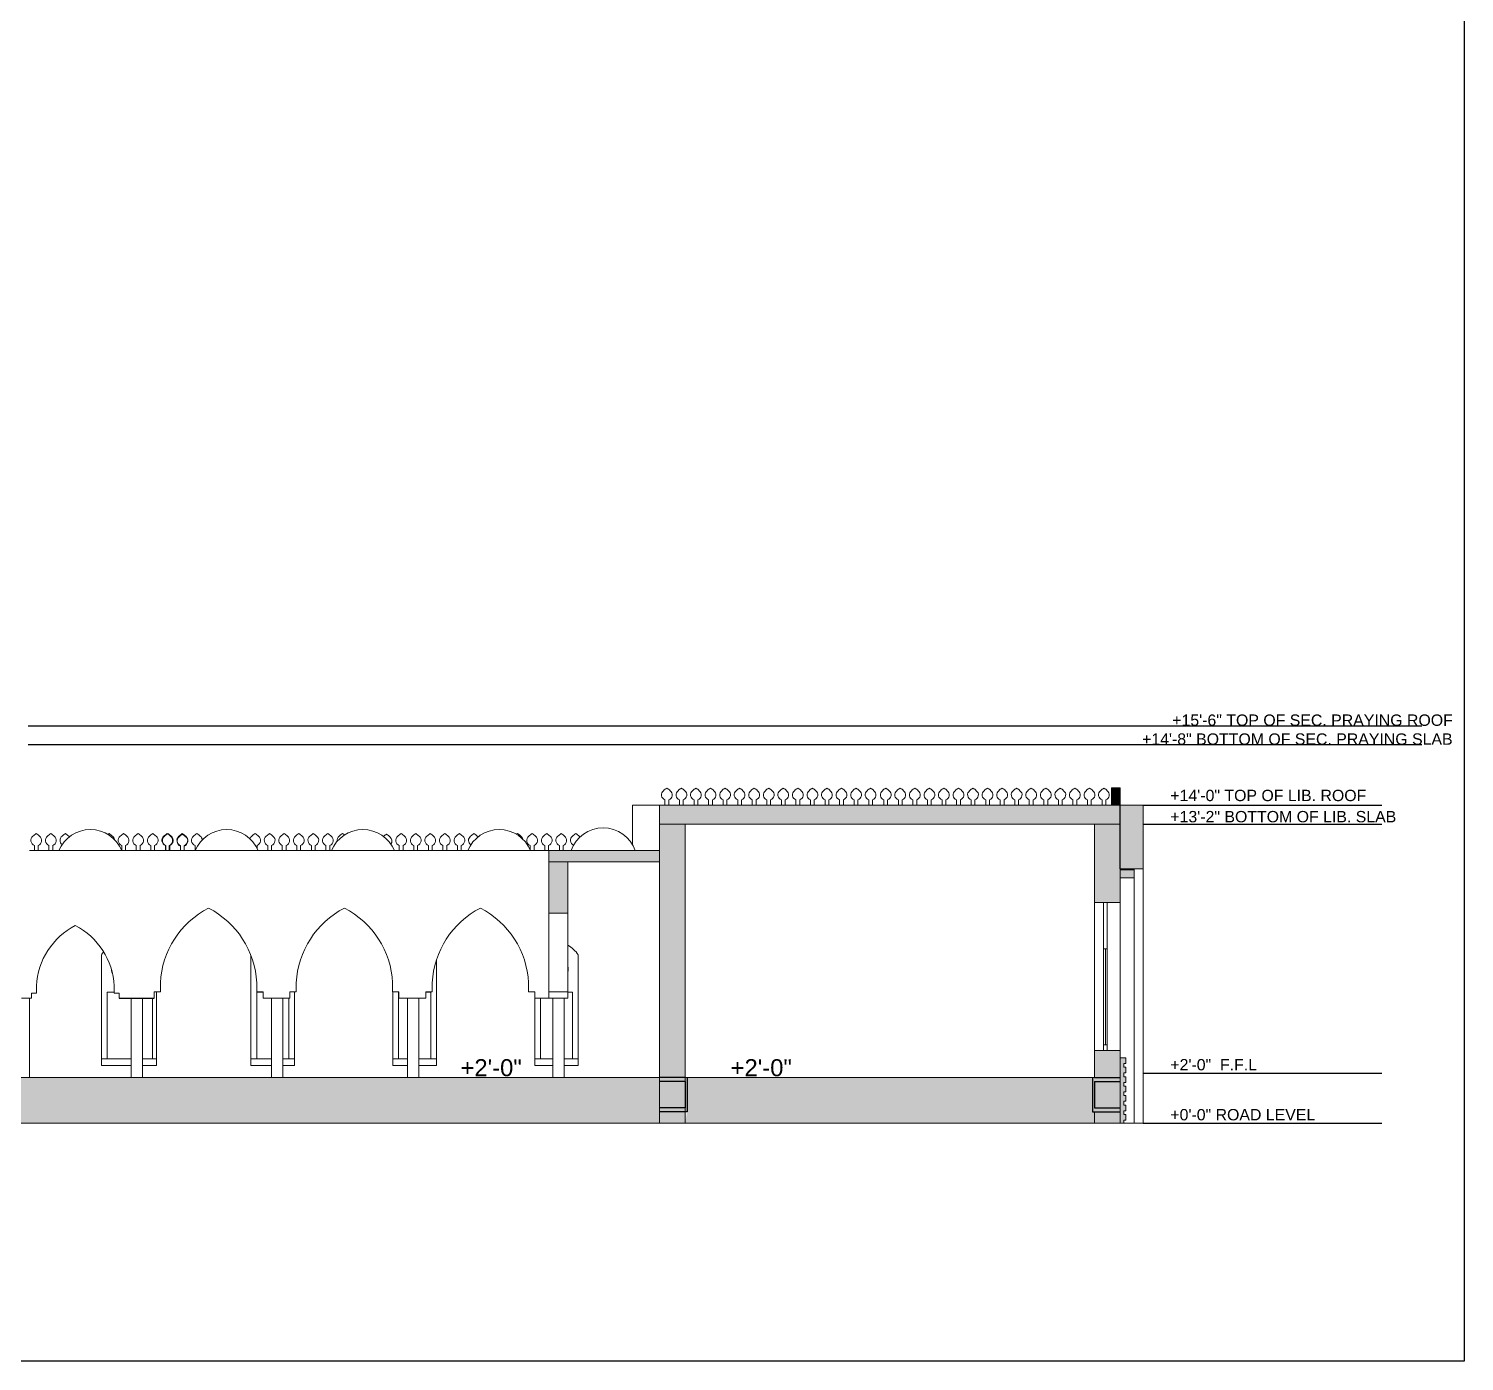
# Model space of a CAD drawing. Header units: inches. Extents: x -6210 to 141093, y -2740 to 21225.
# Drawn here: x 105579 to 106338, y 3604 to 4308 of the extents above; entities that cross this region are included whole.
import ezdxf

# ---------------------------------------------------------------- set-up
doc = ezdxf.new("R2010")
doc.units = ezdxf.units.IN
doc.header["$LTSCALE"] = 100
doc.header["$MEASUREMENT"] = 0
doc.layers.add('1text', color=6, linetype='Continuous')
doc.layers.add('walls', color=1, linetype='Continuous')
for name, color, linetype, true_color in [('BRICK HATCH', 7, 'Continuous', 0xf90105), ('CONCRETE HATCH', 7, 'Continuous', 0xb0b0b0), ('FACADE HTCH', 7, 'Continuous', 0xfafd68), ('FLOOR HATCH', 7, 'Continuous', 0xaef86d)]:
    doc.layers.add(name, color=color, linetype=linetype, true_color=true_color)
doc.styles.get("Standard").update_dxf_attribs({"font": 'arial.ttf', "height": 4})

msp = doc.modelspace()

# ---------------------------------------------------------------- hatches: boundary and pattern name
at = {"layer": 'BRICK HATCH', "true_color": 0xfe1014}
h = msp.add_hatch(color=1, dxfattribs=at)
h.dxf.hatch_style = 1
h.paths.add_polyline_path([(105925.98149, 3888.04194), (105912.48149, 3888.04194), (105912.48149, 3754.04194), (105925.98149, 3754.04194)])
h.paths.add_polyline_path([(105925.98149, 3752.04194), (105912.48149, 3752.04194), (105912.48149, 3738.04194), (105925.98149, 3738.04194)])
h.paths.add_polyline_path([(105925.98149, 3736.04194), (105912.48149, 3736.04194), (105912.48149, 3730.04194), (105925.98149, 3730.04194)])
h.paths.add_polyline_path([(106155.78498, 3752.04194), (106142.28498, 3752.04194), (106142.28498, 3738.04194), (106155.78498, 3738.04194)])
h.paths.add_polyline_path([(106155.78498, 3764.54194), (106155.78498, 3768.4647), (106142.28498, 3768.4647), (106142.28498, 3754.04194), (106155.78498, 3754.04194)])
h.paths.add_polyline_path([(106155.78498, 3736.04194), (106142.28498, 3736.04194), (106142.28498, 3730.04194), (106155.78498, 3730.04194)])
h.paths.add_polyline_path([(106155.78498, 3864.40516), (106155.70461, 3864.40514), (106155.70461, 3888.04194), (106142.28498, 3888.04194), (106142.28498, 3846.60915), (106155.78498, 3846.60948)])
h = msp.add_hatch(color=1, dxfattribs=at)
h.dxf.hatch_style = 1
h.paths.add_polyline_path([(105863.99879, 3868.04194), (105853.98149, 3868.04194), (105853.98149, 3840.94795), (105863.99879, 3840.9482)])
at = {"layer": 'CONCRETE HATCH'}
h = msp.add_hatch(color=256, dxfattribs=at)
h.dxf.hatch_style = 1
h.paths.add_polyline_path([(106155.70461, 3898.04194), (105994.21513, 3898.04194), (105994.21513, 3898.04189), (105992.21513, 3898.04189), (105986.51742, 3898.04189), (105986.51742, 3898.04188), (105984.51742, 3898.04188), (105963.45492, 3898.0419), (105963.45492, 3898.04186), (105961.45492, 3898.04186), (105955.7572, 3898.04187), (105955.7572, 3898.04186), (105953.7572, 3898.04186), (105932.6947, 3898.0419), (105932.6947, 3898.04184), (105930.6947, 3898.04184), (105924.99699, 3898.04187), (105924.99699, 3898.04184), (105922.99699, 3898.04184), (105912.48149, 3898.04194), (105912.48149, 3888.04194), (106155.70461, 3888.04194)])
h = msp.add_hatch(color=256, dxfattribs=at)
h.dxf.hatch_style = 1
h.paths.add_polyline_path([(105912.48149, 3874.04194), (105853.98149, 3874.04194), (105853.98149, 3868.04194), (105863.99879, 3868.04194), (105912.48149, 3868.04194)])
h = msp.add_hatch(color=256, dxfattribs=at)
h.dxf.hatch_style = 1
h.paths.add_polyline_path([(106155.78498, 3754.04194), (106142.28498, 3754.04194), (106141.28498, 3754.04194), (106141.28498, 3736.04194), (106155.78498, 3736.04194), (106155.78498, 3738.04194), (106142.28498, 3738.04194), (106142.28498, 3752.04194), (106155.78498, 3752.04194)])
h.paths.add_polyline_path([(105925.98149, 3754.04194), (105912.48149, 3754.04194), (105912.48149, 3752.04194), (105925.98149, 3752.04194)])
h.paths.add_polyline_path([(105926.98149, 3754.04194), (105925.98149, 3754.04194), (105925.98149, 3736.04194), (105926.98149, 3736.04194)])
h.paths.add_polyline_path([(105925.98149, 3738.04194), (105912.48149, 3738.04194), (105912.48149, 3736.04194), (105925.98149, 3736.04194)])
h.paths.add_polyline_path([(105279.48149, 3760.04194), (105261.48149, 3760.04194), (105261.48149, 3758.04194), (105279.48149, 3758.04194)])
at = {"layer": 'FACADE HTCH'}
h = msp.add_hatch(color=256, dxfattribs=at)
h.dxf.hatch_style = 1
h.paths.add_polyline_path([(106155.78498, 3907.1274), (106151.28498, 3907.1274), (106151.28498, 3905.77427), (106155.78498, 3905.77427)])
h.paths.add_polyline_path([(106155.78498, 3905.77427), (106151.28498, 3905.77427), (106151.28498, 3904.91717), (106155.78498, 3904.91747)])
h.paths.add_polyline_path([(106155.78498, 3904.91747), (106151.28498, 3904.91717), (106151.28498, 3902.16788), (106155.78498, 3902.16758)])
h.paths.add_polyline_path([(106155.78498, 3902.16758), (106151.28498, 3902.16788), (106151.28498, 3900.8804), (106155.78498, 3900.8804)])
h.paths.add_polyline_path([(106155.78498, 3900.8804), (106151.28498, 3900.8804), (106151.28498, 3898.13479), (106155.78498, 3898.13479)])
h = msp.add_hatch(color=256, dxfattribs=at)
h.dxf.hatch_style = 1
h.paths.add_polyline_path([(106167.95412, 3898.04194), (106167.70461, 3898.04194), (106155.78498, 3898.04194), (106155.78498, 3864.40516), (106167.95412, 3864.40754)])
h.paths.add_polyline_path([(106163.28498, 3863.78059), (106155.78498, 3863.7805), (106155.78498, 3859.70198), (106163.28498, 3859.70209)])
h.paths.add_polyline_path([(106163.28498, 3864.40663), (106155.78498, 3864.40516), (106155.78498, 3863.7805), (106163.28498, 3863.78059)])
h = msp.add_hatch(color=256, dxfattribs=at)
h.dxf.hatch_style = 1
h.paths.add_polyline_path([(106157.78498, 3751.54194), (106158.78498, 3751.54194), (106158.78498, 3754.54194), (106157.78498, 3754.54194), (106157.78498, 3756.54194), (106158.78498, 3756.54194), (106158.78498, 3759.54194), (106157.78498, 3759.54194), (106157.78498, 3761.54194), (106158.78498, 3761.54194), (106158.78498, 3764.54194), (106155.78498, 3764.54194), (106155.78498, 3730.04194), (106157.78498, 3730.04194), (106157.78498, 3731.54194), (106158.78498, 3731.54194), (106158.78498, 3734.54194), (106157.78498, 3734.54194), (106157.78498, 3736.54194), (106158.78498, 3736.54194), (106158.78498, 3739.54194), (106157.78498, 3739.54194), (106157.78498, 3741.54194), (106158.78498, 3741.54194), (106158.78498, 3744.54194), (106157.78498, 3744.54194), (106157.78498, 3746.54194), (106158.78498, 3746.54194), (106158.78498, 3749.54194), (106157.78498, 3749.54194)])
at = {"layer": 'FLOOR HATCH'}
h = msp.add_hatch(color=256, dxfattribs=at)
h.dxf.hatch_style = 1
h.paths.add_polyline_path([(105261.48149, 3760.04194), (104546.98149, 3760.04194), (104546.98149, 3740.04194), (104545.98149, 3730.04194), (105261.48149, 3730.04194)])
h.paths.add_polyline_path([(105912.48149, 3754.04194), (105279.48149, 3754.04194), (105279.48149, 3730.04194), (105912.48149, 3730.04194)])
h.paths.add_polyline_path([(106141.28498, 3754.04194), (105926.98149, 3754.04194), (105926.98149, 3736.04194), (105925.98149, 3730.04194), (106142.28498, 3730.04194), (106142.28498, 3736.04194), (106141.28498, 3736.04194)])

# ---------------------------------------------------------------- linework, layer by layer
msp.add_lwpolyline([(104206.97646, 5012.61527), (106337.6796, 5012.61527), (106337.6796, 3604.14299), (104206.97646, 3604.14299)], close=True)
at = {"layer": '1text'}
for p, q in [((105578.74512, 3940.04472), (106315.19388, 3940.04472)), ((105578.74512, 3930.05318), (106315.19388, 3930.05318)), ((106167.95412, 3898.04194), (106294.09287, 3898.04194)), ((106167.95412, 3888.04194), (106294.09287, 3888.04194)), ((106167.95412, 3756.4647), (106294.09287, 3756.4647)), ((106167.95412, 3730.04194), (106294.09287, 3730.04194))]:
    msp.add_line(p, q, dxfattribs=at)
for points in [[(106178.22351, 3943.63016, 0, 0, 0), (106178.22351, 3940.04472, 0, 3.58544, 0), (106178.22351, 3943.63016, 3.58544, 3.58544, 0)], [(106163.27624, 3933.63862, 0, 0, 0), (106163.27624, 3930.05318, 0, 3.58544, 0), (106163.27624, 3933.63862, 3.58544, 3.58544, 0)], [(106178.22351, 3903.83892, 0, 0, 0), (106178.22351, 3900.25348, 0, 3.58544, 0), (106178.22351, 3903.83892, 3.58544, 3.58544, 0)], [(106178.22351, 3891.6458, 0, 0, 0), (106178.22351, 3888.06036, 0, 3.58544, 0), (106178.22351, 3891.6458, 3.58544, 3.58544, 0)], [(106178.22351, 3761.48686, 0, 0, 0), (106178.22351, 3757.90141, 0, 3.58544, 0), (106178.22351, 3761.48686, 3.58544, 3.58544, 0)], [(106178.06041, 3735.06409, 0, 0, 0), (106178.06041, 3731.47865, 0, 3.58544, 0), (106178.06041, 3735.06409, 3.58544, 3.58544, 0)]]:
    msp.add_lwpolyline(points, format="xyseb", dxfattribs=at)
at = {"layer": 'walls', "linetype": 'Continuous', "lineweight": 0, "extrusion": (0, 1, 0)}
for p, q in [((106151.28498, 3907.12783), (106151.28498, 3907.12816)), ((106151.28498, 3907.12816), (106155.78498, 3907.12816)), ((106151.28498, 3907.12772), (106151.28498, 3907.12783)), ((106151.28498, 3907.12783), (106155.78498, 3907.12783)), ((106151.28498, 3907.1274), (106151.28498, 3907.12772)), ((106151.28498, 3907.12772), (106155.78498, 3907.12772)), ((106151.28498, 3905.77427), (106151.28498, 3907.1274)), ((106151.28498, 3907.1274), (106155.78498, 3907.1274)), ((106155.78498, 3907.12816), (106155.78498, 3907.12783)), ((106155.78498, 3907.12783), (106155.78498, 3907.12772)), ((106155.78498, 3907.12772), (106155.78498, 3907.1274)), ((106155.78498, 3907.1274), (106155.78498, 3905.77427)), ((105915.30949, 3900.78767), (105915.30949, 3898.04206)), ((105917.30949, 3898.04206), (105917.30949, 3900.78767)), ((105922.99699, 3900.78745), (105922.99699, 3898.04184)), ((105924.99699, 3898.04184), (105924.99699, 3900.78745)), ((105930.6947, 3900.78745), (105930.6947, 3898.04184)), ((105932.6947, 3898.04184), (105932.6947, 3900.78745)), ((105938.3822, 3900.78757), (105938.3822, 3898.04196)), ((105940.3822, 3898.04196), (105940.3822, 3900.78757)), ((105946.0697, 3900.78769), (105946.0697, 3898.04208)), ((105948.0697, 3898.04209), (105948.0697, 3900.78769)), ((105953.7572, 3900.78747), (105953.7572, 3898.04186)), ((105955.7572, 3898.04186), (105955.7572, 3900.78747)), ((105961.45492, 3900.78747), (105961.45492, 3898.04186)), ((105963.45492, 3898.04186), (105963.45492, 3900.78747)), ((105969.14242, 3900.78759), (105969.14242, 3898.04199)), ((105971.14242, 3898.04199), (105971.14242, 3900.78759)), ((105976.82992, 3900.78772), (105976.82992, 3898.04211)), ((105978.82992, 3898.04211), (105978.82992, 3900.78772)), ((105984.51742, 3900.78749), (105984.51742, 3898.04188)), ((105986.51742, 3898.04188), (105986.51742, 3900.78749)), ((105992.21513, 3900.7875), (105992.21513, 3898.04189)), ((105994.21513, 3898.04189), (105994.21513, 3900.7875)), ((105999.90263, 3900.78862), (105999.90263, 3898.04301)), ((106001.90263, 3898.04301), (106001.90263, 3900.78862)), ((106007.59013, 3900.78874), (106007.59013, 3898.04313)), ((106009.59013, 3898.04313), (106009.59013, 3900.78874)), ((106015.27763, 3900.78851), (106015.27763, 3898.0429)), ((106017.27763, 3898.0429), (106017.27763, 3900.78851)), ((106022.96513, 3900.78852), (106022.96513, 3898.04291)), ((106024.96513, 3898.04291), (106024.96513, 3900.78852)), ((106030.94323, 3900.78855), (106030.94323, 3898.04294)), ((106032.94323, 3898.04294), (106032.94323, 3900.78855)), ((106038.63073, 3900.78867), (106038.63073, 3898.04306)), ((106040.63073, 3898.04306), (106040.63073, 3900.78867)), ((106046.31823, 3900.78845), (106046.31823, 3898.04284)), ((106048.31823, 3898.04284), (106048.31823, 3900.78845)), ((106054.01594, 3900.78845), (106054.01595, 3898.04284)), ((106056.01595, 3898.04284), (106056.01594, 3900.78845)), ((106061.70344, 3900.78857), (106061.70345, 3898.04296)), ((106063.70345, 3898.04296), (106063.70344, 3900.78857)), ((106069.39094, 3900.78869), (106069.39095, 3898.04308)), ((106071.39095, 3898.04309), (106071.39094, 3900.78869)), ((106077.07844, 3900.78847), (106077.07845, 3898.04286)), ((106079.07845, 3898.04286), (106079.07844, 3900.78847)), ((106084.77616, 3900.78847), (106084.77616, 3898.04286)), ((106086.77616, 3898.04286), (106086.77616, 3900.78847)), ((106092.46366, 3900.78859), (106092.46366, 3898.04299)), ((106094.46366, 3898.04299), (106094.46366, 3900.78859)), ((106100.15116, 3900.78872), (106100.15116, 3898.04311)), ((106102.15116, 3898.04311), (106102.15116, 3900.78872)), ((106107.83866, 3900.78749), (106107.83866, 3898.04188)), ((106109.83866, 3898.04188), (106109.83866, 3900.78749)), ((106115.53637, 3900.7875), (106115.53637, 3898.04189)), ((106117.53637, 3898.04189), (106117.53637, 3900.7875)), ((106123.22387, 3900.78762), (106123.22387, 3898.04201)), ((106125.22387, 3898.04201), (106125.22387, 3900.78762)), ((106130.91137, 3900.78774), (106130.91137, 3898.04213)), ((106132.91137, 3898.04213), (106132.91137, 3900.78774)), ((106138.59887, 3900.78751), (106138.59887, 3898.0419)), ((106140.59887, 3898.0419), (106140.59887, 3900.78751)), ((106146.28637, 3900.78752), (106146.28637, 3898.04191)), ((106148.28637, 3898.04191), (106148.28637, 3900.78752)), ((106151.28498, 3904.91717), (106151.28498, 3905.77427)), ((106151.28498, 3905.77427), (106155.78498, 3905.77427)), ((106155.78498, 3904.91747), (106151.28498, 3904.91717)), ((106151.28498, 3904.91717), (106155.78498, 3904.91747)), ((106151.28498, 3902.16788), (106151.28498, 3904.91717)), ((106151.28498, 3900.8804), (106151.28498, 3902.16788)), ((106151.28498, 3902.16788), (106155.78498, 3902.16758)), ((106155.78498, 3902.16758), (106151.28498, 3902.16788)), ((106151.28498, 3898.13479), (106151.28498, 3900.8804)), ((106151.28498, 3900.8804), (106155.78498, 3900.8804)), ((106155.78498, 3905.77427), (106155.78498, 3904.91747)), ((106155.78498, 3904.91747), (106155.78498, 3902.16758)), ((106155.78498, 3902.16758), (106155.78498, 3900.8804)), ((106155.78498, 3900.8804), (106155.78498, 3898.13479)), ((105898.24261, 3877.08912), (105898.24261, 3898.04194)), ((105912.48149, 3898.04194), (105898.24261, 3898.04194)), ((106155.78498, 3898.04206), (105912.48149, 3898.04206)), ((105912.48149, 3898.04194), (105912.48149, 3898.04206)), ((105925.98149, 3898.04194), (105912.48149, 3898.04194)), ((105912.48149, 3898.04194), (105912.48149, 3730.04194)), ((105915.30949, 3898.04206), (105917.30949, 3898.04206)), ((105922.99699, 3898.04184), (105924.99699, 3898.04184)), ((106142.28498, 3898.04194), (105925.98149, 3898.04194)), ((105930.6947, 3898.04184), (105932.6947, 3898.04184)), ((105938.3822, 3898.04196), (105940.3822, 3898.04196)), ((105946.0697, 3898.04208), (105948.0697, 3898.04209)), ((105953.7572, 3898.04186), (105955.7572, 3898.04186)), ((105961.45492, 3898.04186), (105963.45492, 3898.04186)), ((105969.14242, 3898.04199), (105971.14242, 3898.04199)), ((105976.82992, 3898.04211), (105978.82992, 3898.04211)), ((105984.51742, 3898.04188), (105986.51742, 3898.04188)), ((105992.21513, 3898.04189), (105994.21513, 3898.04189)), ((105999.90263, 3898.04201), (106001.90263, 3898.04201)), ((106007.59013, 3898.04213), (106009.59013, 3898.04213)), ((106015.27763, 3898.0419), (106017.27763, 3898.0419)), ((106022.96513, 3898.04191), (106024.96513, 3898.04191)), ((106155.78498, 3898.04194), (106142.28498, 3898.04194)), ((106151.28498, 3898.13479), (106155.78498, 3898.13479)), ((106151.28498, 3898.13479), (106155.78498, 3898.13479)), ((106151.28498, 3898.13467), (106151.28498, 3898.13479)), ((106151.28498, 3898.13467), (106155.78498, 3898.13467)), ((106151.28498, 3898.13465), (106151.28498, 3898.13466)), ((106151.28498, 3898.13466), (106155.78498, 3898.13466)), ((106151.28498, 3898.13465), (106155.78498, 3898.13465)), ((106151.28498, 3898.13465), (106155.78498, 3898.13465)), ((106151.28498, 3898.13465), (106155.78498, 3898.13465)), ((106151.28498, 3898.13465), (106155.78498, 3898.13465)), ((106151.28498, 3898.13465), (106151.28498, 3898.13465)), ((106151.28498, 3898.04226), (106151.28498, 3898.13465)), ((106151.28498, 3898.04226), (106155.78498, 3898.04226)), ((106151.28498, 3898.04226), (106155.78498, 3898.04226)), ((106151.28498, 3898.04224), (106151.28498, 3898.04226)), ((106151.28498, 3898.04224), (106155.78498, 3898.04224)), ((106151.28498, 3898.04224), (106155.78498, 3898.04224)), ((106151.28498, 3898.04223), (106151.28498, 3898.04224)), ((106151.28498, 3898.04223), (106155.78498, 3898.04223)), ((106151.28498, 3898.04223), (106155.78498, 3898.04223)), ((106151.28498, 3898.04223), (106155.78498, 3898.04223)), ((106151.28498, 3898.04223), (106151.28498, 3898.04223)), ((106151.28498, 3898.04222), (106155.78498, 3898.04222)), ((106151.28498, 3898.0422), (106151.28498, 3898.04222)), ((106151.28498, 3898.0422), (106155.78498, 3898.0422)), ((106151.28498, 3898.0422), (106155.78498, 3898.0422)), ((106151.28498, 3898.04219), (106151.28498, 3898.0422)), ((106151.28498, 3898.04219), (106155.78498, 3898.04219)), ((106151.28498, 3898.04219), (106155.78498, 3898.04219)), ((106151.28498, 3898.04216), (106151.28498, 3898.04219)), ((106151.28498, 3898.04216), (106155.78498, 3898.04216)), ((106151.28498, 3898.04216), (106155.78498, 3898.04216)), ((106151.28498, 3898.04215), (106151.28498, 3898.04216)), ((106151.28498, 3898.04215), (106155.78498, 3898.04215)), ((106151.28498, 3898.04215), (106155.78498, 3898.04215)), ((106151.28498, 3898.04214), (106151.28498, 3898.04215)), ((106151.28498, 3898.04214), (106155.78498, 3898.04214)), ((106151.28498, 3898.04213), (106155.78498, 3898.04213)), ((106151.28498, 3898.04212), (106151.28498, 3898.04213)), ((106151.28498, 3898.04212), (106155.78498, 3898.04212)), ((106151.28498, 3898.04212), (106155.78498, 3898.04212)), ((106151.28498, 3898.04209), (106151.28498, 3898.04212)), ((106151.28498, 3898.04209), (106155.78498, 3898.04209)), ((106151.28498, 3898.04208), (106155.78498, 3898.04208)), ((106151.28498, 3898.04208), (106155.78498, 3898.04208)), ((106151.28498, 3898.04208), (106155.78498, 3898.04208)), ((106151.28498, 3898.04208), (106151.28498, 3898.04208)), ((106151.28498, 3898.04208), (106155.78498, 3898.04208)), ((106151.28498, 3898.04208), (106151.28498, 3898.04208)), ((106151.28498, 3898.04207), (106155.78498, 3898.04207)), ((106155.70461, 3898.04194), (106155.70461, 3864.40514)), ((106167.70461, 3898.04194), (106155.70461, 3898.04194)), ((106155.78498, 3898.13479), (106155.78498, 3898.13467)), ((106155.78498, 3898.13466), (106155.78498, 3898.13465)), ((106155.78498, 3898.13465), (106155.78498, 3898.13465)), ((106155.78498, 3898.13465), (106155.78498, 3898.04226)), ((106155.78498, 3898.04226), (106155.78498, 3898.04224)), ((106155.78498, 3898.04224), (106155.78498, 3898.04223)), ((106155.78498, 3898.04223), (106155.78498, 3898.04223)), ((106155.78498, 3898.04222), (106155.78498, 3898.0422)), ((106155.78498, 3898.0422), (106155.78498, 3898.04219)), ((106155.78498, 3898.04219), (106155.78498, 3898.04216)), ((106155.78498, 3898.04216), (106155.78498, 3898.04215)), ((106155.78498, 3898.04215), (106155.78498, 3898.04214)), ((106155.78498, 3898.04213), (106155.78498, 3898.04212)), ((106155.78498, 3898.04212), (106155.78498, 3898.04209)), ((106155.78498, 3898.04208), (106155.78498, 3898.04208)), ((106155.78498, 3898.04208), (106155.78498, 3898.04208)), ((106155.78498, 3898.04194), (106155.78498, 3898.04206)), ((106155.78498, 3846.60948), (106155.78498, 3898.04194)), ((106167.95412, 3898.04194), (106167.70461, 3898.04194)), ((106167.95412, 3730.04194), (106167.95412, 3898.04194)), ((105925.98149, 3730.04194), (105925.98149, 3888.04194)), ((106142.28498, 3888.04194), (106142.28498, 3846.60915)), ((105582.11181, 3876.78755), (105582.11181, 3874.04194)), ((105584.11181, 3874.04195), (105584.11181, 3876.78755)), ((105589.80952, 3876.78756), (105589.80952, 3874.04195)), ((105591.80952, 3874.04195), (105591.80952, 3876.78756)), ((105628.25724, 3876.7877), (105628.25724, 3874.21266)), ((105630.25724, 3874.0421), (105630.25724, 3876.7877)), ((105635.94474, 3876.78783), (105635.94474, 3874.04222)), ((105637.94474, 3874.04222), (105637.94474, 3876.78783)), ((105643.63224, 3876.7876), (105643.63224, 3874.04199)), ((105645.63224, 3874.04199), (105645.63224, 3876.7876)), ((105651.31974, 3876.7876), (105651.31974, 3874.04199)), ((105651.60012, 3876.78784), (105651.60012, 3874.04223)), ((105653.31974, 3874.042), (105653.31974, 3876.7876)), ((105653.60012, 3874.04223), (105653.60012, 3876.78784)), ((105659.28762, 3876.78761), (105659.28762, 3874.042)), ((105659.29784, 3876.4367), (105659.29784, 3874.04194)), ((105661.28762, 3874.042), (105661.28762, 3876.78761)), ((105661.29784, 3874.04194), (105661.29784, 3876.4367)), ((105666.98534, 3876.78762), (105666.98534, 3874.04201)), ((105699.74555, 3875.30634), (105699.74555, 3876.78764)), ((105705.43305, 3876.78776), (105705.43305, 3874.04215)), ((105707.43305, 3874.04215), (105707.43305, 3876.78776)), ((105713.12055, 3876.78788), (105713.12055, 3874.04227)), ((105715.12055, 3874.04227), (105715.12055, 3876.78788)), ((105720.80805, 3876.78765), (105720.80805, 3874.04204)), ((105722.80805, 3874.04205), (105722.80805, 3876.78765)), ((105728.50576, 3876.78766), (105728.50577, 3874.04205)), ((105730.50577, 3874.04205), (105730.50576, 3876.78766)), ((105736.19326, 3876.78778), (105736.19327, 3874.04217)), ((105738.19327, 3874.04217), (105738.19326, 3876.78778)), ((105774.92136, 3876.78769), (105774.92137, 3874.04208)), ((105776.92137, 3874.04209), (105776.92136, 3876.78769)), ((105782.60886, 3876.78747), (105782.60887, 3874.04194)), ((105784.60887, 3874.04194), (105784.60886, 3876.78747)), ((105790.30658, 3876.78747), (105790.30658, 3874.04194)), ((105792.30658, 3874.04194), (105792.30658, 3876.78747)), ((105797.99408, 3876.78759), (105797.99408, 3874.04198)), ((105799.99408, 3874.04199), (105799.99408, 3876.78759)), ((105805.68158, 3876.78772), (105805.68158, 3874.04211)), ((105807.68158, 3874.04211), (105807.68158, 3876.78772)), ((105844.12929, 3876.78751), (105844.12929, 3874.5047)), ((105846.12929, 3874.04194), (105846.12929, 3876.78751)), ((105851.82701, 3876.78752), (105851.82701, 3874.04194)), ((105853.82701, 3874.04194), (105853.82701, 3876.78752)), ((105859.51451, 3876.78764), (105859.51451, 3874.04203)), ((105861.51451, 3874.04203), (105861.51451, 3876.78764)), ((105853.98149, 3874.04194), (105579.48149, 3874.04194)), ((105582.11181, 3874.04194), (105584.11181, 3874.04195)), ((105589.80952, 3874.04195), (105591.80952, 3874.04195)), ((105628.32914, 3874.04209), (105630.25724, 3874.0421)), ((105635.94474, 3874.04222), (105637.94474, 3874.04222)), ((105643.63224, 3874.04199), (105645.63224, 3874.04199)), ((105651.31974, 3874.04199), (105653.31974, 3874.042)), ((105651.60012, 3874.04223), (105653.60012, 3874.04223)), ((105659.28762, 3874.042), (105661.28762, 3874.042)), ((105666.98534, 3874.04201), (105667.08427, 3874.04201)), ((105705.43305, 3874.04215), (105707.43305, 3874.04215)), ((105713.12055, 3874.04227), (105715.12055, 3874.04227)), ((105720.80805, 3874.04204), (105722.80805, 3874.04205)), ((105728.50577, 3874.04205), (105730.50577, 3874.04205)), ((105736.19327, 3874.04217), (105738.19327, 3874.04217)), ((105774.92137, 3874.04208), (105776.92137, 3874.04209)), ((105797.99408, 3874.04198), (105799.99408, 3874.04199)), ((105805.68158, 3874.04211), (105807.68158, 3874.04211)), ((105912.48149, 3874.04194), (105853.98149, 3874.04194)), ((105853.98149, 3874.04194), (105853.98149, 3868.04194)), ((105859.51451, 3874.04203), (105861.51451, 3874.04203)), ((105912.48149, 3868.04194), (105912.48149, 3874.04194)), ((105853.98149, 3868.04194), (105912.48149, 3868.04194)), ((105853.98149, 3868.04194), (105853.98149, 3840.94795)), ((105863.99879, 3868.04194), (105853.98149, 3868.04194)), ((105863.99879, 3840.9482), (105863.99879, 3868.04194)), ((105868.24181, 3868.04194), (105897.12038, 3868.04194)), ((106155.70461, 3864.40514), (106167.95412, 3864.40754)), ((106163.28498, 3863.78059), (106155.78498, 3863.7805)), ((106155.78498, 3863.7805), (106155.78498, 3859.70198)), ((106163.28498, 3864.40663), (106163.28498, 3863.78059)), ((106163.28498, 3859.70209), (106163.28498, 3863.78059)), ((106155.78498, 3859.70198), (106163.28498, 3859.70209)), ((106163.28498, 3859.70209), (106163.28498, 3846.52506)), ((106142.28498, 3846.60915), (106155.78498, 3846.60948)), ((106142.28498, 3841.93374), (106142.28498, 3846.60915)), ((106149.03498, 3846.60932), (106147.03498, 3846.60927)), ((106147.03498, 3846.60927), (106147.03498, 3822.13877)), ((106149.03498, 3822.13877), (106149.03498, 3846.60932)), ((106155.78498, 3846.60948), (106155.78498, 3841.93374)), ((106163.28498, 3846.52506), (106163.28498, 3730.04194)), ((105853.98149, 3840.94795), (105863.99879, 3840.9482)), ((105853.98149, 3840.94795), (105853.98149, 3804.12081)), ((105863.99879, 3840.9482), (105863.99879, 3804.12081)), ((106142.28498, 3768.4647), (106142.28498, 3841.93374)), ((106155.78498, 3841.93374), (106155.78498, 3768.4647)), ((105617.50649, 3760.5196), (105617.50649, 3818.9867)), ((105696.57111, 3760.5196), (105696.57111, 3818.50826)), ((105794.52111, 3816.18096), (105794.52111, 3760.5196)), ((105869.52111, 3818.9867), (105869.52111, 3760.5196)), ((106147.03498, 3822.13877), (106149.03498, 3822.13877)), ((106147.03498, 3822.13877), (106147.03498, 3771.4647)), ((106148.03498, 3822.13877), (106147.03498, 3822.13877)), ((106148.03498, 3771.4647), (106148.03498, 3822.13877)), ((106149.03498, 3822.13877), (106149.03498, 3771.4647)), ((105583.21191, 3798.71969), (105583.21191, 3802.55541)), ((105624.27067, 3802.55541), (105624.27067, 3798.71969)), ((105648.66535, 3799.36324), (105648.66535, 3804.12081)), ((105699.5919, 3804.12081), (105699.5919, 3799.36324)), ((105720.49092, 3799.36324), (105720.49092, 3804.12081)), ((105771.41747, 3804.12081), (105771.41747, 3799.36324)), ((105792.3165, 3799.36324), (105792.3165, 3804.12081)), ((105843.24305, 3804.12081), (105843.24305, 3799.36324)), ((105853.98149, 3804.12081), (105853.98149, 3799.36324)), ((105863.99879, 3804.12081), (105863.99879, 3799.36324)), ((105575.23149, 3796.04194), (105579.48149, 3796.04194)), ((105579.48149, 3754.04194), (105579.48149, 3796.04194)), ((105579.48149, 3754.04194), (105579.48149, 3796.04194)), ((105580.53416, 3796.04194), (105579.48149, 3796.04194)), ((105580.53416, 3796.04194), (105580.53416, 3798.71969)), ((105583.21191, 3798.71969), (105580.53416, 3798.71969)), ((105620.50649, 3799.19173), (105624.27067, 3799.19173)), ((105620.50649, 3764.06364), (105620.50649, 3799.19173)), ((105620.50649, 3799.19173), (105624.27067, 3799.19173)), ((105620.50649, 3764.06364), (105620.50649, 3799.19173)), ((105626.94841, 3798.71969), (105624.27067, 3798.71969)), ((105626.94841, 3798.71969), (105626.94841, 3796.04194)), ((105632.92837, 3796.04194), (105626.94841, 3796.04194)), ((105645.34405, 3796.04194), (105632.92837, 3796.04194)), ((105633.16509, 3754.04194), (105633.16509, 3796.04194)), ((105639.16509, 3754.04194), (105639.16509, 3796.04194)), ((105644.56941, 3796.04194), (105644.56941, 3764.06364)), ((105645.34405, 3796.04194), (105645.34405, 3799.36324)), ((105648.66535, 3799.36324), (105645.34405, 3799.36324)), ((105646.56941, 3760.5196), (105646.56941, 3799.36324)), ((105699.57111, 3799.19173), (105702.91319, 3799.19173)), ((105699.57111, 3764.06364), (105699.57111, 3799.19173)), ((105699.57111, 3799.19173), (105702.91319, 3799.19173)), ((105699.57111, 3764.06364), (105699.57111, 3799.19173)), ((105702.91319, 3799.36324), (105699.5919, 3799.36324)), ((105702.91319, 3799.36324), (105702.91319, 3796.04194)), ((105710.33033, 3796.04194), (105702.91319, 3796.04194)), ((105707.33033, 3754.04194), (105707.33033, 3796.04194)), ((105717.16963, 3796.04194), (105710.33033, 3796.04194)), ((105713.33033, 3754.04194), (105713.33033, 3796.04194)), ((105716.52111, 3796.04194), (105716.52111, 3764.06364)), ((105716.52111, 3796.04194), (105716.52111, 3764.06364)), ((105717.16963, 3796.04194), (105717.16963, 3799.36324)), ((105720.49092, 3799.36324), (105717.16963, 3799.36324)), ((105719.52111, 3799.36324), (105719.52111, 3760.5196)), ((105774.73877, 3799.36324), (105771.41747, 3799.36324)), ((105771.57111, 3760.5196), (105771.57111, 3799.36324)), ((105774.57111, 3799.19173), (105774.73877, 3799.19173)), ((105774.57111, 3764.06364), (105774.57111, 3799.19173)), ((105774.57111, 3799.19173), (105774.73877, 3799.19173)), ((105774.57111, 3764.06364), (105774.57111, 3799.19173)), ((105774.73877, 3799.36324), (105774.73877, 3796.04194)), ((105782.15591, 3796.04194), (105774.73877, 3796.04194)), ((105779.33033, 3754.04194), (105779.33033, 3796.04194)), ((105788.9952, 3796.04194), (105782.15591, 3796.04194)), ((105785.33033, 3754.04194), (105785.33033, 3796.04194)), ((105788.9952, 3796.04194), (105788.9952, 3799.36324)), ((105792.3165, 3799.36324), (105788.9952, 3799.36324)), ((105788.9952, 3799.19173), (105791.52111, 3799.19173)), ((105788.9952, 3799.19173), (105791.52111, 3799.19173)), ((105791.52111, 3799.19173), (105791.52111, 3764.06364)), ((105791.52111, 3799.19173), (105791.52111, 3764.06364)), ((105846.56435, 3799.36324), (105843.24305, 3799.36324)), ((105846.56435, 3799.36324), (105846.56435, 3796.04194)), ((105853.98149, 3796.04194), (105846.56435, 3796.04194)), ((105846.57111, 3760.5196), (105846.57111, 3796.04194)), ((105849.57111, 3764.06364), (105849.57111, 3796.04194)), ((105849.57111, 3764.06364), (105849.57111, 3796.04194)), ((105853.98149, 3799.36324), (105863.99879, 3799.36324)), ((105853.98149, 3799.36324), (105853.98149, 3796.04194)), ((105853.98149, 3796.04194), (105863.99879, 3796.04194)), ((105855.99014, 3754.04194), (105855.99014, 3796.04194)), ((105861.99014, 3754.04194), (105861.99014, 3796.04194)), ((105863.99879, 3799.36324), (105863.99879, 3796.04194)), ((105863.99879, 3799.19173), (105866.52111, 3799.19173)), ((105863.99879, 3799.19173), (105866.52111, 3799.19173)), ((105866.52111, 3799.19173), (105866.52111, 3764.06364)), ((105866.52111, 3799.19173), (105866.52111, 3764.06364)), ((106147.03498, 3771.4647), (106147.03498, 3768.4647)), ((106149.03498, 3771.4647), (106147.03498, 3771.4647)), ((106147.03498, 3771.4647), (106148.03498, 3771.4647)), ((106149.03498, 3768.4647), (106149.03498, 3771.4647)), ((105617.50649, 3764.06364), (105633.16509, 3764.06364)), ((105639.16509, 3764.06364), (105646.56941, 3764.06364)), ((105696.57111, 3764.06364), (105707.33033, 3764.06364)), ((105713.33033, 3764.06364), (105719.52111, 3764.06364)), ((105771.57111, 3764.06364), (105779.33033, 3764.06364)), ((105785.33033, 3764.06364), (105794.52111, 3764.06364)), ((105846.57111, 3764.06364), (105855.99014, 3764.06364)), ((105861.99014, 3764.06364), (105869.52111, 3764.06364)), ((106142.28498, 3768.4647), (106142.28498, 3754.04194)), ((106155.78498, 3768.4647), (106142.28498, 3768.4647)), ((106147.03498, 3768.4647), (106149.03498, 3768.4647)), ((106155.78498, 3730.04194), (106155.78498, 3768.4647)), ((106155.78498, 3764.54194), (106155.78498, 3730.04194)), ((106158.78498, 3764.54194), (106155.78498, 3764.54194)), ((106158.78498, 3761.54194), (106158.78498, 3764.54194)), ((105633.16509, 3760.5196), (105617.50649, 3760.5196)), ((105646.56941, 3760.5196), (105639.16509, 3760.5196)), ((105707.33033, 3760.5196), (105696.57111, 3760.5196)), ((105719.52111, 3760.5196), (105713.33033, 3760.5196)), ((105779.33033, 3760.5196), (105771.57111, 3760.5196)), ((105794.52111, 3760.5196), (105785.33033, 3760.5196)), ((105855.99014, 3760.5196), (105846.57111, 3760.5196)), ((105869.52111, 3760.5196), (105861.99014, 3760.5196)), ((106157.78498, 3761.54194), (106158.78498, 3761.54194)), ((106157.78498, 3759.54194), (106157.78498, 3761.54194)), ((106158.78498, 3759.54194), (106157.78498, 3759.54194)), ((106157.78498, 3756.54194), (106158.78498, 3756.54194)), ((106157.78498, 3754.54194), (106157.78498, 3756.54194)), ((106158.78498, 3756.54194), (106158.78498, 3759.54194)), ((105912.48149, 3754.04194), (105279.48149, 3754.04194)), ((105912.48149, 3730.04194), (105912.48149, 3754.04194)), ((106142.28498, 3754.04194), (105925.98149, 3754.04194)), ((105925.98149, 3752.04194), (105925.98149, 3738.04194)), ((106142.28498, 3752.04194), (106142.28498, 3738.04194)), ((106158.78498, 3754.54194), (106157.78498, 3754.54194)), ((106157.78498, 3751.54194), (106158.78498, 3751.54194)), ((106157.78498, 3749.54194), (106157.78498, 3751.54194)), ((106158.78498, 3749.54194), (106157.78498, 3749.54194)), ((106158.78498, 3751.54194), (106158.78498, 3754.54194)), ((106158.78498, 3746.54194), (106158.78498, 3749.54194)), ((106157.78498, 3746.54194), (106158.78498, 3746.54194)), ((106157.78498, 3744.54194), (106157.78498, 3746.54194)), ((106158.78498, 3744.54194), (106157.78498, 3744.54194)), ((106157.78498, 3741.54194), (106158.78498, 3741.54194)), ((106157.78498, 3739.54194), (106157.78498, 3741.54194)), ((106158.78498, 3741.54194), (106158.78498, 3744.54194)), ((105925.98149, 3736.04194), (105925.98149, 3730.04194)), ((106142.28498, 3730.04194), (106142.28498, 3736.04194)), ((106142.28498, 3736.04194), (106142.28498, 3730.04194)), ((106158.78498, 3739.54194), (106157.78498, 3739.54194)), ((106157.78498, 3736.54194), (106158.78498, 3736.54194)), ((106157.78498, 3734.54194), (106157.78498, 3736.54194)), ((106158.78498, 3734.54194), (106157.78498, 3734.54194)), ((106158.78498, 3736.54194), (106158.78498, 3739.54194)), ((106158.78498, 3731.54194), (106158.78498, 3734.54194)), ((105279.48149, 3730.04194), (105912.48149, 3730.04194)), ((105607.30649, 3730.04194), (105607.30649, 3730.04182)), ((105607.30649, 3730.04182), (105650.65649, 3730.04182)), ((105650.65649, 3730.04182), (105650.65649, 3730.04194)), ((105686.37111, 3730.04194), (105686.37111, 3730.04182)), ((105686.37111, 3730.04182), (105729.72111, 3730.04182)), ((105729.72111, 3730.04182), (105729.72111, 3730.04194)), ((105761.37111, 3730.04194), (105761.37111, 3730.04182)), ((105761.37111, 3730.04182), (105804.72111, 3730.04182)), ((105804.72111, 3730.04182), (105804.72111, 3730.04194)), ((105836.37111, 3730.04194), (105836.37111, 3730.04182)), ((105836.37111, 3730.04182), (105879.72111, 3730.04182)), ((105879.72111, 3730.04182), (105879.72111, 3730.04194)), ((105912.48149, 3730.04194), (105925.98149, 3730.04194)), ((105925.98149, 3730.04194), (106142.28498, 3730.04194)), ((106142.28498, 3730.04194), (106155.78498, 3730.04194)), ((106155.78498, 3730.04194), (106157.78498, 3730.04194)), ((106157.78498, 3730.04194), (106157.78498, 3731.54194)), ((106157.78498, 3731.54194), (106158.78498, 3731.54194)), ((106163.28498, 3730.04194), (106157.78498, 3730.04194)), ((106163.28498, 3730.04194), (106167.72476, 3730.04194)), ((106167.72476, 3730.04194), (106167.74082, 3730.04194)), ((106167.74082, 3730.04194), (106167.77496, 3730.04194)), ((106167.77496, 3730.04194), (106167.79103, 3730.04194)), ((106167.79103, 3730.04194), (106167.82517, 3730.04194)), ((106167.82517, 3730.04194), (106167.84124, 3730.04194)), ((106167.84124, 3730.04194), (106167.87538, 3730.04194)), ((106167.87538, 3730.04194), (106167.89144, 3730.04194)), ((106167.89144, 3730.04194), (106167.92558, 3730.04194)), ((106167.92558, 3730.04194), (106167.95412, 3730.04194))]:
    msp.add_line(p, q, dxfattribs=at)
at = {"layer": 'walls'}
for p, q in [((105626.94841, 3796.04194), (105645.34405, 3796.04194)), ((105925.98149, 3754.04194), (105912.48149, 3754.04194)), ((105925.98149, 3752.04194), (105912.48149, 3752.04194)), ((105925.98149, 3752.04194), (105925.98149, 3740.04194)), ((105925.98149, 3752.04194), (105925.98149, 3738.04194)), ((105926.98149, 3754.04194), (105926.98149, 3736.04194)), ((106141.28498, 3754.04194), (106141.28498, 3736.04194)), ((106142.28498, 3754.04194), (106155.78498, 3754.04194)), ((106142.28498, 3752.04194), (106155.78498, 3752.04194)), ((106142.28498, 3752.04194), (106142.28498, 3740.04194)), ((106142.28498, 3752.04194), (106142.28498, 3738.04194)), ((105925.98149, 3738.04194), (105912.48149, 3738.04194)), ((105926.98149, 3736.04194), (105912.48149, 3736.04194)), ((106141.28498, 3736.04194), (106155.78498, 3736.04194)), ((106142.28498, 3738.04194), (106155.78498, 3738.04194))]:
    msp.add_line(p, q, dxfattribs=at)
at = {"layer": 'walls', "linetype": 'Continuous', "lineweight": 0}
msp.add_lwpolyline([(105912.48149, 3898.04194), (106155.70461, 3898.04194), (106155.70461, 3888.04194), (105912.48149, 3888.04194)], close=True, dxfattribs=at)
at = {"layer": 'walls'}
for points in [[(105803.13607, 3760.06355, 0, 0, 0), (105803.13607, 3754.04194, 0, 6.02161, 0), (105803.13607, 3760.06355, 6.02161, 6.02161, 0)], [(105945.86534, 3760.06355, 0, 0, 0), (105945.86534, 3754.04194, 0, 6.02161, 0), (105945.86534, 3760.06355, 6.02161, 6.02161, 0)]]:
    msp.add_lwpolyline(points, format="xyseb", dxfattribs=at)
at = {"layer": 'walls', "linetype": 'Continuous', "lineweight": 0}
for centre, radius, start, end in [((105919.23083, 3901.40529), 6.34226, 117.42681358, 137.60411989), ((105913.38815, 3901.40529), 6.34226, 42.39588011, 62.57318642), ((105926.91833, 3901.40506), 6.34226, 117.42681358, 137.60411989), ((105921.07565, 3901.40506), 6.34226, 42.39588011, 62.57318642), ((105934.61604, 3901.40506), 6.34226, 117.42681358, 137.60411989), ((105928.77336, 3901.40506), 6.34226, 42.39588011, 62.57318642), ((105942.30354, 3901.40519), 6.34226, 117.42681358, 137.60411989), ((105936.46086, 3901.40519), 6.34226, 42.39588011, 62.57318642), ((105949.99104, 3901.40531), 6.34226, 117.42681358, 137.60411989), ((105944.14836, 3901.40531), 6.34226, 42.39588011, 62.57318642), ((105957.67854, 3901.40508), 6.34226, 117.42681358, 137.60411989), ((105951.83586, 3901.40508), 6.34226, 42.39588011, 62.57318642), ((105965.37626, 3901.40509), 6.34226, 117.42681358, 137.60411989), ((105959.53357, 3901.40509), 6.34226, 42.39588011, 62.57318642), ((105973.06376, 3901.40521), 6.34226, 117.42681358, 137.60411989), ((105967.22107, 3901.40521), 6.34226, 42.39588011, 62.57318642), ((105980.75126, 3901.40533), 6.34226, 117.42681358, 137.60411989), ((105974.90857, 3901.40533), 6.34226, 42.39588011, 62.57318642), ((105988.43876, 3901.4051), 6.34226, 117.42681358, 137.60411989), ((105982.59607, 3901.4051), 6.34226, 42.39588011, 62.57318642), ((105996.13647, 3901.40511), 6.34226, 117.42681358, 137.60411989), ((105990.29379, 3901.40511), 6.34226, 42.39588011, 62.57318642), ((106003.82397, 3901.40623), 6.34226, 117.42681358, 137.60411989), ((105997.98129, 3901.40623), 6.34226, 42.39588011, 62.57318642), ((106011.51147, 3901.40635), 6.34226, 117.42681358, 137.60411989), ((106005.66879, 3901.40635), 6.34226, 42.39588011, 62.57318642), ((106019.19897, 3901.40613), 6.34226, 117.42681358, 137.60411989), ((106013.35629, 3901.40613), 6.34226, 42.39588011, 62.57318642), ((106026.88647, 3901.40613), 6.34226, 117.42681358, 137.60411989), ((106021.04379, 3901.40613), 6.34226, 42.39588011, 62.57318642), ((106034.86457, 3901.40616), 6.34226, 117.42681358, 137.60411989), ((106029.02189, 3901.40616), 6.34226, 42.39588011, 62.57318642), ((106042.55207, 3901.40629), 6.34226, 117.42681358, 137.60411989), ((106036.70939, 3901.40629), 6.34226, 42.39588011, 62.57318642), ((106050.23957, 3901.40606), 6.34226, 117.42681358, 137.60411989), ((106044.39689, 3901.40606), 6.34226, 42.39588011, 62.57318642), ((106057.93729, 3901.40606), 6.34226, 117.42681358, 137.60411989), ((106052.0946, 3901.40606), 6.34226, 42.39588011, 62.57318642), ((106065.62479, 3901.40619), 6.34226, 117.42681358, 137.60411989), ((106059.7821, 3901.40619), 6.34226, 42.39588011, 62.57318642), ((106073.31229, 3901.40631), 6.34226, 117.42681358, 137.60411989), ((106067.4696, 3901.40631), 6.34226, 42.39588011, 62.57318642), ((106080.99979, 3901.40608), 6.34226, 117.42681358, 137.60411989), ((106075.1571, 3901.40608), 6.34226, 42.39588011, 62.57318642), ((106088.6975, 3901.40609), 6.34226, 117.42681358, 137.60411989), ((106082.85482, 3901.40609), 6.34226, 42.39588011, 62.57318642), ((106096.385, 3901.40621), 6.34226, 117.42681358, 137.60411989), ((106090.54232, 3901.40621), 6.34226, 42.39588011, 62.57318642), ((106104.0725, 3901.40633), 6.34226, 117.42681358, 137.60411989), ((106098.22982, 3901.40633), 6.34226, 42.39588011, 62.57318642), ((106111.76, 3901.4051), 6.34226, 117.42681358, 137.60411989), ((106105.91732, 3901.4051), 6.34226, 42.39588011, 62.57318642), ((106119.45771, 3901.40511), 6.34226, 117.42681358, 137.60411989), ((106113.61503, 3901.40511), 6.34226, 42.39588011, 62.57318642), ((106127.14521, 3901.40523), 6.34226, 117.42681358, 137.60411989), ((106121.30253, 3901.40523), 6.34226, 42.39588011, 62.57318642), ((106134.83271, 3901.40535), 6.34226, 117.42681358, 137.60411989), ((106128.99003, 3901.40535), 6.34226, 42.39588011, 62.57318642), ((106142.52021, 3901.40513), 6.34226, 117.42681358, 137.60411989), ((106136.67753, 3901.40513), 6.34226, 42.39588011, 62.57318642), ((106150.20771, 3901.40513), 6.34226, 117.42681358, 137.60411989), ((106144.36503, 3901.40513), 6.34226, 42.39588011, 62.57318642), ((105916.30949, 3903.4498), 2.84375, 128.29858572, 249.41182831), ((105916.30949, 3903.4498), 2.84375, 290.58816602, 51.70141428), ((105923.99699, 3903.44957), 2.84375, 128.29858572, 249.41182831), ((105923.99699, 3903.44957), 2.84375, 290.58816602, 51.70141428), ((105931.6947, 3903.44958), 2.84375, 128.29858572, 249.41182831), ((105931.6947, 3903.44958), 2.84375, 290.58816602, 51.70141428), ((105939.3822, 3903.4497), 2.84375, 128.29858572, 249.41182831), ((105939.3822, 3903.4497), 2.84375, 290.58816602, 51.70141428), ((105947.0697, 3903.44982), 2.84375, 128.29858572, 249.41182831), ((105947.0697, 3903.44982), 2.84375, 290.58816602, 51.70141428), ((105954.7572, 3903.44959), 2.84375, 128.29858572, 249.41182831), ((105954.7572, 3903.44959), 2.84375, 290.58816602, 51.70141428), ((105962.45492, 3903.4496), 2.84375, 128.29858572, 249.41182831), ((105962.45492, 3903.4496), 2.84375, 290.58816602, 51.70141428), ((105970.14242, 3903.44972), 2.84375, 128.29858572, 249.41182831), ((105970.14242, 3903.44972), 2.84375, 290.58816602, 51.70141428), ((105977.82992, 3903.44984), 2.84375, 128.29858572, 249.41182831), ((105977.82992, 3903.44984), 2.84375, 290.58816602, 51.70141428), ((105985.51742, 3903.44962), 2.84375, 128.29858572, 249.41182831), ((105985.51742, 3903.44962), 2.84375, 290.58816602, 51.70141428), ((105993.21513, 3903.44962), 2.84375, 128.29858572, 249.41182831), ((105993.21513, 3903.44962), 2.84375, 290.58816602, 51.70141428), ((106000.90263, 3903.45074), 2.84375, 128.29858572, 249.41182831), ((106000.90263, 3903.45074), 2.84375, 290.58816602, 51.70141428), ((106008.59013, 3903.45087), 2.84375, 128.29858572, 249.41182831), ((106008.59013, 3903.45087), 2.84375, 290.58816602, 51.70141428), ((106016.27763, 3903.45064), 2.84375, 128.29858572, 249.41182831), ((106016.27763, 3903.45064), 2.84375, 290.58816602, 51.70141428), ((106023.96513, 3903.45064), 2.84375, 128.29858572, 249.41182831), ((106023.96513, 3903.45064), 2.84375, 290.58816602, 51.70141428), ((106031.94323, 3903.45068), 2.84375, 128.29858572, 249.41182831), ((106031.94323, 3903.45068), 2.84375, 290.58816602, 51.70141428), ((106039.63073, 3903.4508), 2.84375, 128.29858572, 249.41182831), ((106039.63073, 3903.4508), 2.84375, 290.58816602, 51.70141428), ((106047.31823, 3903.45057), 2.84375, 128.29858572, 249.41182831), ((106047.31823, 3903.45057), 2.84375, 290.58816602, 51.70141428), ((106055.01594, 3903.45058), 2.84375, 128.29858572, 249.41182831), ((106055.01594, 3903.45058), 2.84375, 290.58816602, 51.70141428), ((106062.70344, 3903.4507), 2.84375, 128.29858572, 249.41182831), ((106062.70344, 3903.4507), 2.84375, 290.58816602, 51.70141428), ((106070.39094, 3903.45082), 2.84375, 128.29858572, 249.41182831), ((106070.39094, 3903.45082), 2.84375, 290.58816602, 51.70141428), ((106078.07844, 3903.45059), 2.84375, 128.29858572, 249.41182831), ((106078.07844, 3903.45059), 2.84375, 290.58816602, 51.70141428), ((106085.77616, 3903.4506), 2.84375, 128.29858572, 249.41182831), ((106085.77616, 3903.4506), 2.84375, 290.58816602, 51.70141428), ((106093.46366, 3903.45072), 2.84375, 128.29858572, 249.41182831), ((106093.46366, 3903.45072), 2.84375, 290.58816602, 51.70141428), ((106101.15116, 3903.45084), 2.84375, 128.29858572, 249.41182831), ((106101.15116, 3903.45084), 2.84375, 290.58816602, 51.70141428), ((106108.83866, 3903.45062), 2.84375, 128.29858572, 249.41182831), ((106108.83866, 3903.44962), 2.84375, 290.58816602, 51.70141428), ((106116.53637, 3903.44962), 2.84375, 128.29858572, 249.41182831), ((106116.53637, 3903.44962), 2.84375, 290.58816602, 51.70141428), ((106124.22387, 3903.44974), 2.84375, 128.29858572, 249.41182831), ((106124.22387, 3903.44974), 2.84375, 290.58816602, 51.70141428), ((106131.91137, 3903.44987), 2.84375, 128.29858572, 249.41182831), ((106131.91137, 3903.44987), 2.84375, 290.58816602, 51.70141428), ((106139.59887, 3903.44964), 2.84375, 128.29858572, 249.41182831), ((106139.59887, 3903.44964), 2.84375, 290.58816602, 51.70141428), ((106147.28637, 3903.44964), 2.84375, 128.29858572, 249.41182831), ((106147.28637, 3903.44964), 2.84375, 290.58816602, 51.70141428), ((105611.70672, 3867.13591), 18, 22.5610922, 157.4389078), ((105683.70672, 3867.13591), 18, 22.5610922, 157.4389078), ((105755.70672, 3867.13591), 18, 22.5610922, 157.4389078), ((105827.70672, 3867.13591), 18, 22.5610922, 157.4389078), ((105882.68149, 3868.04194), 18, 19.47122063, 160.52877937), ((105583.11181, 3879.44968), 2.84375, 128.29858572, 249.41182831), ((105586.03315, 3877.40517), 6.34226, 117.42681358, 137.60411989), ((105580.19047, 3877.40517), 6.34226, 42.39588011, 62.57318642), ((105583.11181, 3879.44968), 2.84375, 290.58816602, 51.70141428), ((105590.80952, 3879.44969), 2.84375, 128.29858572, 249.41182831), ((105593.73086, 3877.40517), 6.34226, 117.42681358, 137.60411989), ((105587.88818, 3877.40517), 6.34226, 42.39588011, 62.57318642), ((105590.80952, 3879.44969), 2.84375, 290.58816602, 51.70141428), ((105598.49702, 3879.44981), 2.84375, 128.29858572, 232.71790801), ((105601.41836, 3877.40529), 6.34226, 117.42681358, 137.60411989), ((105595.57568, 3877.40529), 6.34226, 42.39588011, 62.57318642), ((105598.49702, 3879.44981), 2.84375, 41.30227339, 51.70141428), ((105624.49108, 3877.4052), 6.34226, 117.42681358, 124.67214281), ((105618.64839, 3877.4052), 6.34226, 42.39588011, 62.57318642), ((105621.56974, 3879.44971), 2.84375, 9.61394745, 51.70141428), ((105629.25724, 3879.44983), 2.84375, 128.29858572, 249.41182831), ((105632.17858, 3877.40532), 6.34226, 117.42681358, 137.60411989), ((105626.33589, 3877.40532), 6.34226, 42.39588011, 62.57318642), ((105629.25724, 3879.44983), 2.84375, 290.58816602, 51.70141428), ((105636.94474, 3879.44995), 2.84375, 128.29858572, 249.41182831), ((105639.86608, 3877.40544), 6.34226, 117.42681358, 137.60411989), ((105634.02339, 3877.40544), 6.34226, 42.39588011, 62.57318642), ((105636.94474, 3879.44995), 2.84375, 290.58816602, 51.70141428), ((105644.63224, 3879.44972), 2.84375, 128.29858572, 249.41182831), ((105647.55358, 3877.40521), 6.34226, 117.42681358, 137.60411989), ((105641.71089, 3877.40521), 6.34226, 42.39588011, 62.57318642), ((105644.63224, 3879.44972), 2.84375, 290.58816602, 51.70141428), ((105652.31974, 3879.44973), 2.84375, 128.29858572, 249.41182831), ((105652.60012, 3879.44996), 2.84375, 128.29858572, 249.41182831), ((105655.24108, 3877.40522), 6.34226, 117.42681358, 137.60411989), ((105655.52146, 3877.40545), 6.34226, 117.42681358, 137.60411989), ((105649.39839, 3877.40522), 6.34226, 42.39588011, 62.57318642), ((105649.67878, 3877.40545), 6.34226, 42.39588011, 62.57318642), ((105652.31974, 3879.44973), 2.84375, 290.58816602, 51.70141428), ((105652.60012, 3879.44996), 2.84375, 290.58816602, 51.70141428), ((105660.28762, 3879.44974), 2.84375, 128.29858572, 249.41182831), ((105660.29784, 3879.09883), 2.84375, 128.29858572, 249.41182831), ((105663.20896, 3877.40522), 6.34226, 117.42681358, 137.60411989), ((105663.21918, 3877.05432), 6.34226, 117.42681358, 137.60411989), ((105657.36628, 3877.40522), 6.34226, 42.39588011, 62.57318642), ((105657.37649, 3877.05432), 6.34226, 42.39588011, 62.57318642), ((105660.28762, 3879.44974), 2.84375, 290.58816602, 51.70141428), ((105660.29784, 3879.09883), 2.84375, 290.58816602, 51.70141428), ((105667.98534, 3879.44974), 2.84375, 128.29858572, 249.41182831), ((105670.90668, 3877.40523), 6.34226, 117.42681358, 137.60411989), ((105665.06399, 3877.40523), 6.34226, 42.39588011, 62.57318642), ((105667.98534, 3879.44974), 2.84375, 5.06782863, 51.70141428), ((105698.74555, 3879.44976), 2.84375, 128.29858572, 163.35239182), ((105701.66689, 3877.40525), 6.34226, 117.42681358, 137.60411989), ((105695.82421, 3877.40525), 6.34226, 42.39588011, 62.57318642), ((105698.74555, 3879.44976), 2.84375, 290.58816602, 51.70141428), ((105706.43305, 3879.44989), 2.84375, 128.29858572, 249.41182831), ((105709.35439, 3877.40537), 6.34226, 117.42681358, 137.60411989), ((105703.51171, 3877.40537), 6.34226, 42.39588011, 62.57318642), ((105706.43305, 3879.44989), 2.84375, 290.58816602, 51.70141428), ((105714.12055, 3879.45001), 2.84375, 128.29858572, 249.41182831), ((105717.04189, 3877.4055), 6.34226, 117.42681358, 137.60411989), ((105711.19921, 3877.4055), 6.34226, 42.39588011, 62.57318642), ((105714.12055, 3879.45001), 2.84375, 290.58816602, 51.70141428), ((105721.80805, 3879.44978), 2.84375, 128.29858572, 249.41182831), ((105724.72939, 3877.40527), 6.34226, 117.42681358, 137.60411989), ((105718.88671, 3877.40527), 6.34226, 42.39588011, 62.57318642), ((105721.80805, 3879.44978), 2.84375, 290.58816602, 51.70141428), ((105729.50576, 3879.44979), 2.84375, 128.29858572, 249.41182831), ((105732.42711, 3877.40527), 6.34226, 117.42681358, 137.60411989), ((105726.58442, 3877.40527), 6.34226, 42.39588011, 62.57318642), ((105729.50576, 3879.44979), 2.84375, 290.58816602, 51.70141428), ((105737.19326, 3879.44991), 2.84375, 128.29858572, 249.41182831), ((105740.11461, 3877.4054), 6.34226, 117.42681358, 137.60411989), ((105734.27192, 3877.4054), 6.34226, 42.39588011, 62.57318642), ((105737.19326, 3879.44991), 2.84375, 290.58816602, 51.70141428), ((105744.88076, 3879.45003), 2.84375, 128.29858572, 191.00253294), ((105747.80211, 3877.40552), 6.34226, 117.42681358, 137.60411989), ((105741.95942, 3877.40552), 6.34226, 50.42752271, 62.57318642), ((105771.15521, 3877.05439), 6.34226, 117.42681358, 135.92230748), ((105765.31252, 3877.05439), 6.34226, 42.39588011, 62.57318642), ((105768.23386, 3879.09891), 2.84375, 322.95075474, 51.70141428), ((105775.92136, 3879.44982), 2.84375, 128.29858572, 249.41182831), ((105778.84271, 3877.40531), 6.34226, 117.42681358, 137.60411989), ((105773.00002, 3877.40531), 6.34226, 42.39588011, 62.57318642), ((105775.92136, 3879.44982), 2.84375, 290.58816602, 51.70141428), ((105783.60886, 3879.44959), 2.84375, 128.29858572, 249.41182831), ((105786.53021, 3877.40508), 6.34226, 117.42681358, 137.60411989), ((105780.68752, 3877.40508), 6.34226, 42.39588011, 62.57318642), ((105783.60886, 3879.44959), 2.84375, 290.58816602, 51.70141428), ((105791.30658, 3879.4496), 2.84375, 128.29858572, 249.41182831), ((105794.22792, 3877.40509), 6.34226, 117.42681358, 137.60411989), ((105788.38524, 3877.40509), 6.34226, 42.39588011, 62.57318642), ((105791.30658, 3879.4496), 2.84375, 290.58816602, 51.70141428), ((105798.99408, 3879.44972), 2.84375, 128.29858572, 249.41182831), ((105801.91542, 3877.40521), 6.34226, 117.42681358, 137.60411989), ((105796.07274, 3877.40521), 6.34226, 42.39588011, 62.57318642), ((105798.99408, 3879.44972), 2.84375, 290.58816602, 51.70141428), ((105806.68158, 3879.44984), 2.84375, 128.29858572, 249.41182831), ((105809.60292, 3877.40533), 6.34226, 117.42681358, 137.60411989), ((105803.76024, 3877.40533), 6.34226, 42.39588011, 62.57318642), ((105806.68158, 3879.44984), 2.84375, 290.58816602, 51.70141428), ((105814.36908, 3879.44961), 2.84375, 128.29858572, 234.85920669), ((105817.29042, 3877.4051), 6.34226, 117.42681358, 137.60411989), ((105811.44774, 3877.4051), 6.34226, 42.39588011, 62.57318642), ((105814.36908, 3879.44961), 2.84375, 39.71258115, 51.70141428), ((105840.36313, 3877.40535), 6.34226, 117.42681358, 124.02509119), ((105834.52045, 3877.40535), 6.34226, 42.39588011, 62.57318642), ((105837.44179, 3879.44986), 2.84375, 12.79944578, 51.70141428), ((105845.12929, 3879.44964), 2.84375, 128.29858572, 249.41182831), ((105848.05063, 3877.40512), 6.34226, 117.42681358, 137.60411989), ((105842.20795, 3877.40512), 6.34226, 42.39588011, 62.57318642), ((105845.12929, 3879.44964), 2.84375, 290.58816602, 51.70141428), ((105852.82701, 3879.44964), 2.84375, 128.29858572, 249.41182831), ((105855.74835, 3877.40513), 6.34226, 117.42681358, 137.60411989), ((105849.90567, 3877.40513), 6.34226, 42.39588011, 62.57318642), ((105852.82701, 3879.44964), 2.84375, 290.58816602, 51.70141428), ((105860.51451, 3879.44976), 2.84375, 128.29858572, 249.41182831), ((105863.43585, 3877.40525), 6.34226, 117.42681358, 137.60411989), ((105857.59317, 3877.40525), 6.34226, 42.39588011, 62.57318642), ((105860.51451, 3879.44976), 2.84375, 290.58816602, 51.70141428), ((105868.20201, 3879.44989), 2.84375, 128.29858572, 244.93448269), ((105871.12335, 3877.40537), 6.34226, 117.42681358, 137.60411989), ((105865.28067, 3877.40537), 6.34226, 42.39588011, 62.57318642), ((105868.20201, 3879.44989), 2.84375, 38.59849838, 51.70141428), ((105695.76775, 3801.74203), 47.16243, 117.311074, 177.10887768), ((105652.48949, 3801.74203), 47.16243, 2.89112232, 62.688926), ((105767.59333, 3801.74203), 47.16243, 117.311074, 177.10887768), ((105724.31507, 3801.74203), 47.16243, 2.89112232, 62.688926), ((105839.4189, 3801.74203), 47.16243, 117.311074, 177.10887768), ((105796.14065, 3801.74203), 47.16243, 2.89112232, 62.688926), ((105621.18751, 3800.63755), 38.024, 117.311074, 177.10887768), ((105586.29507, 3800.63755), 38.024, 2.89112232, 62.688926), ((105853.63824, 3807.33142), 19.70053, 36.2722172, 58.27100044), ((105633.38935, 3807.33142), 19.70053, 138.09944352, 143.7277828), ((105628.98149, 3811.36212), 6.17039, 181.17941664, 207.02685192), ((105858.04611, 3811.36212), 6.17039, 0, 15.26505757), ((105858.04611, 3811.36212), 6.17039, 344.73494243, 0)]:
    msp.add_arc(centre, radius, start, end, dxfattribs=at)

# ---------------------------------------------------------------- texts
at = {"layer": '1text', "char_height": 6, "attachment_point": 1}
for s, width, insert in [('+15\'-6" TOP OF SEC. PRAYING ROOF', 153.0016409, (106183.36153, 3945.96156)), ('+14\'-8" BOTTOM OF SEC. PRAYING SLAB', 166.2951142, (106167.41426, 3935.97001)), ('+14\'-0" TOP OF LIB. ROOF', 153.0016409, (106182.36153, 3906.17031)), ('+13\'-2" BOTTOM OF LIB. SLAB', 153.0016409, (106182.36153, 3894.97381)), ('+2\'-0"  F.F.L', 131.6814561, (106182.36153, 3763.89408)), ('+0\'-0" ROAD LEVEL', 131.6814561, (106182.36153, 3737.47131))]:
    msp.add_mtext_dynamic_manual_height_columns(s, width=width, gutter_width=60, heights=[0], dxfattribs=dict(at, insert=insert))
at = {"layer": 'walls', "char_height": 9, "attachment_point": 1}
for insert in [(105807.2741, 3763.79785), (105950.00337, 3763.79785)]:
    msp.add_mtext_dynamic_manual_height_columns('+2\'-0"', width=59.8409704, gutter_width=60, heights=[0], dxfattribs=dict(at, insert=insert))

doc.saveas('drawing.dxf')
